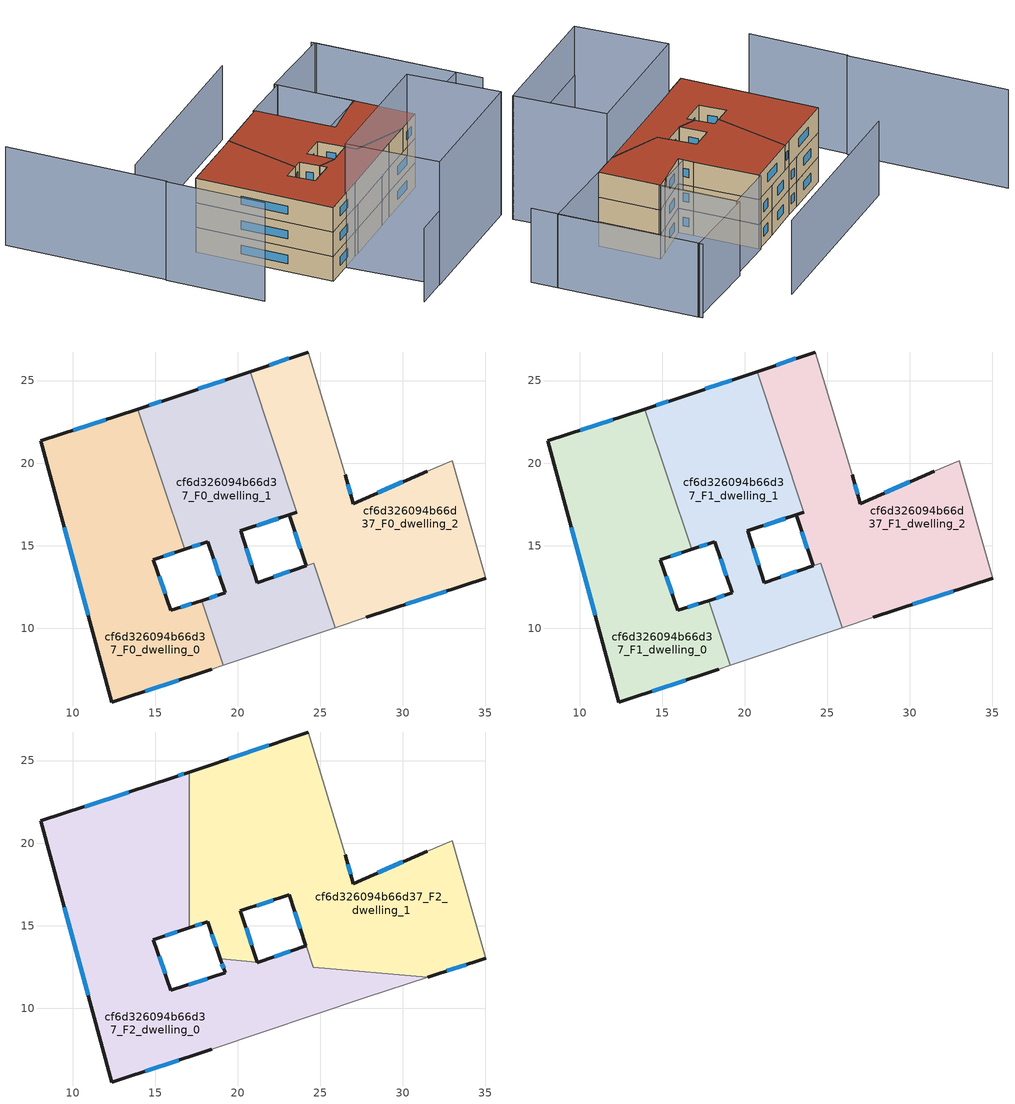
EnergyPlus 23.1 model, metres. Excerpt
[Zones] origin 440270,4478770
cf6d326094b66d37_F0_dwelling_0
 floor ground (EU_floor_Construction): 13.96,23.27 16.79,14.77 14.9,14.16 15.95,11.08 17.81,11.68 19.12,7.75 18.43,7.52 12.39,5.53 8.08,21.34 z0
 wall outside (EU_wall_Construction): 17.81,11.68 15.95,11.08 14.9,14.16 16.79,14.77 / 13.96,23.27 8.08,21.34 12.39,5.53 18.43,7.52 z0:3
 wall adiabatic (EU_wall_Construction): 18.43,7.52 19.12,7.75 z0:3
 wall to cf6d326094b66d37_F0_dwelling_1 (EU_wall_Construction): 16.79,14.77 13.96,23.27 / 19.12,7.75 17.81,11.68 z0:3
 window (EU_Window_Construction): 15.53,14.36 16.16,14.57 / 15.6,12.1 15.25,13.14 / 17.2,11.48 16.57,11.28 / 14.39,6.19 16.43,6.86 / 9.51,16.1 10.96,10.77 / 12.01,22.63 10.03,21.98 z0.99:2.01
cf6d326094b66d37_F0_dwelling_1
 floor ground (EU_floor_Construction): 20.76,25.55 23.59,17.02 20.17,15.9 20.17,15.89 21.2,12.77 24.61,13.95 25.91,10.03 19.12,7.75 17.81,11.68 19.24,12.14 18.19,15.23 16.79,14.77 13.96,23.27 16.06,23.96 z0
 wall outside (EU_wall_Construction): 16.79,14.77 18.19,15.23 19.24,12.14 17.81,11.68 / 20.76,25.55 16.07,23.96 13.96,23.27 / 24.14,13.79 21.2,12.77 20.17,15.89 23.59,17.02 z0:3
 wall adiabatic (EU_wall_Construction): 19.12,7.75 25.91,10.03 z0:3
 wall to cf6d326094b66d37_F0_dwelling_2 (EU_wall_Construction): 23.59,17.02 20.76,25.55 / 25.91,10.03 24.61,13.95 24.14,13.79 z0:3
 window (EU_Window_Construction): 18.77,11.99 18.29,11.83 / 18.54,14.21 18.89,13.16 / 17.25,14.93 17.73,15.08 / 15.37,23.74 14.66,23.5 / 19.21,25.02 17.62,24.49 / 21.31,16.26 22.46,16.64 / 20.86,13.8 20.51,14.85 / 23.17,13.45 22.17,13.1 z0.99:2.01
cf6d326094b66d37_F0_dwelling_2
 floor ground (EU_floor_Construction): 32.99,20.14 35.02,13.02 27.8,10.66 25.91,10.03 24.61,13.95 24.14,13.79 23.13,16.86 21.72,16.4 23.59,17.02 20.76,25.55 24.27,26.73 26.51,19.3 27,17.55 31.49,19.51 z0
 wall outside (EU_wall_Construction): 23.59,17.02 20.17,15.9 / 24.27,26.73 20.76,25.55 / 31.49,19.51 27,17.55 26.51,19.3 / 27.8,10.66 35.02,13.02 / 23.13,16.86 24.14,13.79 / 23.13,16.86 20.17,15.89 z0:3
 wall adiabatic (EU_wall_Construction): 26.51,19.3 24.27,26.73 / 35.02,13.02 32.99,20.14 31.49,19.51 / 25.91,10.03 27.8,10.66 z0:3
 window (EU_Window_Construction): 22.46,16.65 21.31,16.27 / 23.11,26.34 21.93,25.94 / 26.84,18.13 26.67,18.72 / 30,18.86 28.49,18.2 / 30.19,11.44 32.63,12.24 / 23.47,15.84 23.81,14.8 / 22.15,16.54 21.15,16.21 z0.99:2.01
cf6d326094b66d37_F1_dwelling_0
 floor to cf6d326094b66d37_F0_dwelling_0 (EU_floor_Construction): 13.96,23.27 16.79,14.77 14.9,14.16 15.95,11.08 17.81,11.68 19.12,7.75 18.43,7.52 12.39,5.53 8.08,21.34 z3
 wall outside (EU_wall_Construction): 17.81,11.68 15.95,11.08 14.9,14.16 16.79,14.77 / 13.96,23.27 8.08,21.34 12.39,5.53 18.43,7.52 z3:6
 wall adiabatic (EU_wall_Construction): 18.43,7.52 19.12,7.75 z3:6
 wall to cf6d326094b66d37_F1_dwelling_1 (EU_wall_Construction): 16.79,14.77 13.96,23.27 / 19.12,7.75 17.81,11.68 z3:6
 window (EU_Window_Construction): 15.53,14.36 16.16,14.57 / 15.6,12.1 15.25,13.14 / 17.2,11.48 16.57,11.28 / 14.39,6.19 16.43,6.86 / 9.51,16.1 10.96,10.77 / 12.01,22.63 10.03,21.98 z3.99:5.01
cf6d326094b66d37_F1_dwelling_1
 floor to cf6d326094b66d37_F0_dwelling_1 (EU_floor_Construction): 20.76,25.55 23.59,17.02 20.17,15.89 21.2,12.77 24.61,13.95 25.91,10.03 19.12,7.75 17.81,11.68 19.24,12.14 18.19,15.23 16.79,14.77 13.96,23.27 16.06,23.96 z3
 wall outside (EU_wall_Construction): 16.79,14.77 18.19,15.23 19.24,12.14 17.81,11.68 / 20.76,25.55 16.07,23.96 13.96,23.27 / 24.14,13.79 21.2,12.77 20.17,15.89 23.59,17.02 z3:6
 wall adiabatic (EU_wall_Construction): 19.12,7.75 25.91,10.03 z3:6
 wall to cf6d326094b66d37_F1_dwelling_2 (EU_wall_Construction): 23.59,17.02 20.76,25.55 / 25.91,10.03 24.61,13.95 24.14,13.79 z3:6
 window (EU_Window_Construction): 18.77,11.99 18.29,11.83 / 18.54,14.21 18.89,13.16 / 17.25,14.93 17.73,15.08 / 15.37,23.74 14.66,23.5 / 19.21,25.02 17.62,24.49 / 21.31,16.26 22.46,16.64 / 20.86,13.8 20.51,14.85 / 23.17,13.45 22.17,13.1 z3.99:5.01
 roof outside (EU_roof_Construction): 21.19,12.79 20.17,15.89 23.59,17.02 20.17,15.9 z6
cf6d326094b66d37_F1_dwelling_2
 floor to cf6d326094b66d37_F0_dwelling_2 (EU_floor_Construction): 23.59,17.02 21.72,16.4 20.17,15.9 z3; 32.99,20.14 35.02,13.02 27.8,10.66 25.91,10.03 24.61,13.95 24.14,13.79 23.13,16.86 21.72,16.4 23.59,17.02 20.76,25.55 24.27,26.73 26.51,19.3 27,17.55 31.49,19.51 z3
 wall outside (EU_wall_Construction): 23.59,17.02 20.17,15.9 / 24.27,26.73 20.76,25.55 / 31.49,19.51 27,17.55 26.51,19.3 / 27.8,10.66 35.02,13.02 / 23.13,16.86 24.14,13.79 / 23.13,16.86 20.17,15.89 z3:6
 wall adiabatic (EU_wall_Construction): 26.51,19.3 24.27,26.73 / 35.02,13.02 32.99,20.14 31.49,19.51 / 25.91,10.03 27.8,10.66 z3:6
 window (EU_Window_Construction): 22.46,16.65 21.31,16.27 / 23.11,26.34 21.93,25.94 / 26.84,18.13 26.67,18.72 / 30,18.86 28.49,18.2 / 30.19,11.44 32.63,12.24 / 23.47,15.84 23.81,14.8 / 22.15,16.54 21.15,16.21 z3.99:5.01
cf6d326094b66d37_F2_dwelling_0
 floor to cf6d326094b66d37_F1_dwelling_0 (EU_floor_Construction): 13.96,23.27 16.79,14.77 14.9,14.16 15.95,11.08 17.81,11.68 19.12,7.75 18.43,7.52 12.39,5.53 8.08,21.34 z6
 floor to cf6d326094b66d37_F1_dwelling_1 (EU_floor_Construction): 17.07,24.3 17.07,14.87 16.79,14.77 13.96,23.27 16.06,23.96 z6; 25.11,12.44 25.91,10.03 19.12,7.75 17.81,11.68 19.24,12.14 18.96,12.98 21.19,12.79 21.2,12.77 24.14,13.79 24.57,12.49 z6
 floor to cf6d326094b66d37_F1_dwelling_2 (EU_floor_Construction): 31.51,11.88 27.8,10.66 25.91,10.03 25.11,12.44 z6
 wall outside (EU_wall_Construction): 17.07,24.3 16.07,23.96 8.08,21.34 12.39,5.53 18.43,7.52 / 18.96,12.99 19.24,12.14 15.95,11.08 14.9,14.16 17.07,14.87 / 24.14,13.79 21.25,12.78 21.2,12.77 21.19,12.79 z6:9
 wall adiabatic (EU_wall_Construction): 18.43,7.52 27.8,10.66 31.51,11.88 z6:9
 wall to cf6d326094b66d37_F2_dwelling_1 (EU_wall_Construction): 17.07,14.87 17.07,24.3 / 21.19,12.79 18.95,12.98 / 31.51,11.88 24.57,12.49 24.14,13.79 z6:9
 window (EU_Window_Construction): 14.39,6.19 16.43,6.86 / 9.51,16.1 10.96,10.77 / 13.42,23.09 10.73,22.21 / 16.74,24.19 16.4,24.08 / 15.62,14.39 16.35,14.63 / 15.6,12.1 15.25,13.14 / 18.15,11.79 17.04,11.43 / 19.05,12.7 19.15,12.42 / 23.18,13.45 22.21,13.12 z6.99:8.01
 roof outside (EU_roof_Construction): 27.8,10.66 31.51,11.88 24.57,12.49 24.14,13.79 21.25,12.78 21.2,12.77 21.19,12.79 18.96,12.99 19.24,12.14 15.95,11.08 14.9,14.16 17.07,14.87 17.07,24.3 16.07,23.96 8.08,21.34 12.39,5.53 18.43,7.52 z9
cf6d326094b66d37_F2_dwelling_1
 floor to cf6d326094b66d37_F1_dwelling_1 (EU_floor_Construction): 20.76,25.55 23.59,17.02 20.17,15.9 21.19,12.79 18.96,12.98 18.19,15.23 17.07,14.87 17.07,24.3 z6; 24.61,13.95 25.11,12.44 24.57,12.49 24.14,13.79 z6
 floor to cf6d326094b66d37_F1_dwelling_2 (EU_floor_Construction): 32.99,20.14 35.02,13.02 31.51,11.88 25.11,12.44 24.61,13.95 24.14,13.79 23.13,16.86 21.72,16.4 23.59,17.02 20.76,25.55 24.27,26.73 26.51,19.3 27,17.55 31.49,19.51 z6
 wall outside (EU_wall_Construction): 21.19,12.79 20.17,15.89 23.13,16.86 24.14,13.79 / 17.07,14.87 18.19,15.23 18.96,12.99 / 24.27,26.73 17.07,24.3 / 31.49,19.51 27,17.55 26.51,19.3 / 31.51,11.88 35.02,13.02 z6:9
 wall adiabatic (EU_wall_Construction): 26.51,19.3 24.27,26.73 / 35.02,13.02 32.99,20.14 31.49,19.51 z6:9
 window (EU_Window_Construction): 23.47,15.84 23.8,14.81 / 21.15,16.21 22.15,16.54 / 20.85,13.82 20.51,14.86 / 18.44,14.49 18.7,13.73 / 17.44,14.99 17.82,15.11 / 21.88,25.93 19.46,25.11 / 26.84,18.13 26.67,18.72 / 30,18.86 28.49,18.2 / 32.68,12.26 33.86,12.64 z6.99:8.01
 roof outside (EU_roof_Construction): 35.02,13.02 32.99,20.14 31.49,19.51 27,17.55 26.51,19.3 24.27,26.73 17.07,24.3 17.07,14.87 18.19,15.23 18.96,12.99 21.19,12.79 20.17,15.89 23.13,16.86 24.57,12.49 31.51,11.88 z9
shading: 0.98,19.52 4.04,8.14 / -4.01,38.02 1.05,19.53 z0:12; 15.1,-5.09 32.26,0.57 / 46.15,12.89 40.56,32.51 / 30.09,36.27 6.26,28.38 / 35.02,13.02 30.38,29.14 / 30.38,29.14 40.68,32.1 / 40.68,32.1 45.32,15.98 / 45.32,15.98 35.02,13.02 / 26.86,18.12 24.22,26.88 / 24.22,26.88 30.49,28.77 / 30.49,28.77 33.13,20.01 / 33.13,20.01 26.86,18.12 z0:9; 36.11,1.82 19.28,-3.74 / 19.28,-3.74 15.83,6.71 / 15.83,6.71 32.66,12.27 / 32.66,12.27 36.11,1.82 z0:15
[Building]
EU S2 Campaign: North Axis=0; Terrain=City; Solar Distribution=FullExterior
[Site:Location]
Madrid: Latitude=40.5; Longitude=-3.5; Time Zone=1; Elevation=609
[SizingPeriod:WeatherFileDays]
AnnualSizingPeriod: Begin Month=1; Begin Day of Month=1; End Month=12; End Day of Month=31; Day of Week for Start Day=Monday; Use Weather File Daylight Saving Period=No; Use Weather File Rain and Snow Indicators=No
[MATERIAL]
EU_InternalMass_Material: Roughness=MediumRough; Thickness=0.1; Conductivity=1; Density=1800; Specific Heat=900; Thermal Absorptance=0.9; Solar Absorptance=0.7; Visible Absorptance=0.7
[MATERIAL:NOMASS] Roughness=MediumRough; Thermal Absorptance=0.9; Solar Absorptance=0.7; Visible Absorptance=0.7
Name | Thermal Resistance
EU_wall_NoMass | 0.609216
EU_roof_NoMass | 0.513268
EU_floor_NoMass | 0.568163
[WINDOWMATERIAL:SIMPLEGLAZINGSYSTEM]
EU_Window_SimpleGlazing: UFactor=5.50606; Solar Heat Gain Coefficient=0.85; Visible Transmittance=0.85
[CONSTRUCTION]
EU_wall_Construction: EU_wall_NoMass
EU_roof_Construction: EU_roof_NoMass
EU_floor_Construction: EU_floor_NoMass
EU_InternalMass_Construction: EU_InternalMass_Material
EU_Window_Construction: EU_Window_SimpleGlazing
[ZONE] Type=1; Multiplier=1; Ceiling Height=autocalculate; Floor Area=autocalculate; Part of Total Floor Area=Yes
Name | Volume
cf6d326094b66d37_F0_dwelling_0; cf6d326094b66d37_F1_dwelling_0 | 306.644
cf6d326094b66d37_F2_dwelling_0 | 466.201
cf6d326094b66d37_F0_dwelling_1; cf6d326094b66d37_F1_dwelling_1 | 301.764
cf6d326094b66d37_F2_dwelling_1 | 453.627
cf6d326094b66d37_F0_dwelling_2 | 311.469
cf6d326094b66d37_F1_dwelling_2 | 311.484
[INTERNALMASS] Construction=EU_InternalMass_Construction
Name | Zone or ZoneList | Surface Area
cf6d326094b66d37_F0_dwelling_0_EU_InternalMass | cf6d326094b66d37_F0_dwelling_0 | 102.215
cf6d326094b66d37_F0_dwelling_1_EU_InternalMass | cf6d326094b66d37_F0_dwelling_1 | 100.586
cf6d326094b66d37_F0_dwelling_2_EU_InternalMass | cf6d326094b66d37_F0_dwelling_2 | 103.832
cf6d326094b66d37_F1_dwelling_0_EU_InternalMass | cf6d326094b66d37_F1_dwelling_0 | 102.215
cf6d326094b66d37_F1_dwelling_1_EU_InternalMass | cf6d326094b66d37_F1_dwelling_1 | 100.586
cf6d326094b66d37_F1_dwelling_2_EU_InternalMass | cf6d326094b66d37_F1_dwelling_2 | 103.832
cf6d326094b66d37_F2_dwelling_0_EU_InternalMass | cf6d326094b66d37_F2_dwelling_0 | 155.402
cf6d326094b66d37_F2_dwelling_1_EU_InternalMass | cf6d326094b66d37_F2_dwelling_1 | 151.223
[OTHEREQUIPMENT] Fuel Type=Electricity; Design Level Calculation Method=Watts/Area; Power per Zone Floor Area=1; Fraction Latent=0; Fraction Radiant=0; Fraction Lost=0; Carbon Dioxide Generation Rate=0; EndUse Subcategory=EU_Step8_InternalGains
Name | Zone or ZoneList or Space or SpaceList | Schedule
EU_Step8_InternalGain_cf6d326094b66d37_F0_dwelling_0_f000 | cf6d326094b66d37_F0_dwelling_0 | EU_Step8_GainSchedule_cf6d326094b66d37_F0_dwelling_0_f000
EU_Step8_InternalGain_cf6d326094b66d37_F0_dwelling_1_f000 | cf6d326094b66d37_F0_dwelling_1 | EU_Step8_GainSchedule_cf6d326094b66d37_F0_dwelling_1_f000
EU_Step8_InternalGain_cf6d326094b66d37_F0_dwelling_2_f000 | cf6d326094b66d37_F0_dwelling_2 | EU_Step8_GainSchedule_cf6d326094b66d37_F0_dwelling_2_f000
EU_Step8_InternalGain_cf6d326094b66d37_F1_dwelling_0_f000 | cf6d326094b66d37_F1_dwelling_0 | EU_Step8_GainSchedule_cf6d326094b66d37_F1_dwelling_0_f000
EU_Step8_InternalGain_cf6d326094b66d37_F1_dwelling_1_f000 | cf6d326094b66d37_F1_dwelling_1 | EU_Step8_GainSchedule_cf6d326094b66d37_F1_dwelling_1_f000
EU_Step8_InternalGain_cf6d326094b66d37_F1_dwelling_2_f000 | cf6d326094b66d37_F1_dwelling_2 | EU_Step8_GainSchedule_cf6d326094b66d37_F1_dwelling_2_f000
EU_Step8_InternalGain_cf6d326094b66d37_F2_dwelling_0_f000 | cf6d326094b66d37_F2_dwelling_0 | EU_Step8_GainSchedule_cf6d326094b66d37_F2_dwelling_0_f000
EU_Step8_InternalGain_cf6d326094b66d37_F2_dwelling_1_f000 | cf6d326094b66d37_F2_dwelling_1 | EU_Step8_GainSchedule_cf6d326094b66d37_F2_dwelling_1_f000
[ZONEVENTILATION:DESIGNFLOWRATE] Schedule=EU_AlwaysOn; Design Flow Rate Calculation Method=AirChanges/Hour; Air Changes per Hour=0.752966; Ventilation Type=Natural; Fan Pressure Rise=0; Fan Total Efficiency=1; Constant Term Coefficient=1; Temperature Term Coefficient=0; Velocity Term Coefficient=0; Velocity Squared Term Coefficient=0; Minimum Indoor Temperature=-100; Maximum Indoor Temperature=100; Delta Temperature=-100; Minimum Outdoor Temperature=-100; Maximum Outdoor Temperature=100; Maximum Wind Speed=40
Name | Zone or ZoneList or Space or SpaceList
EU_ConstantAir_cf6d326094b66d37_F0_dwelling_0 | cf6d326094b66d37_F0_dwelling_0
EU_ConstantAir_cf6d326094b66d37_F0_dwelling_1 | cf6d326094b66d37_F0_dwelling_1
EU_ConstantAir_cf6d326094b66d37_F0_dwelling_2 | cf6d326094b66d37_F0_dwelling_2
EU_ConstantAir_cf6d326094b66d37_F1_dwelling_0 | cf6d326094b66d37_F1_dwelling_0
EU_ConstantAir_cf6d326094b66d37_F1_dwelling_1 | cf6d326094b66d37_F1_dwelling_1
EU_ConstantAir_cf6d326094b66d37_F1_dwelling_2 | cf6d326094b66d37_F1_dwelling_2
EU_ConstantAir_cf6d326094b66d37_F2_dwelling_0 | cf6d326094b66d37_F2_dwelling_0
EU_ConstantAir_cf6d326094b66d37_F2_dwelling_1 | cf6d326094b66d37_F2_dwelling_1
[HVACTEMPLATE:THERMOSTAT] Constant Heating Setpoint=20; Constant Cooling Setpoint=50
EU_HeatOnly_cf6d326094b66d37_F0_dwelling_0; EU_HeatOnly_cf6d326094b66d37_F0_dwelling_1; EU_HeatOnly_cf6d326094b66d37_F0_dwelling_2; EU_HeatOnly_cf6d326094b66d37_F1_dwelling_0; EU_HeatOnly_cf6d326094b66d37_F1_dwelling_1; EU_HeatOnly_cf6d326094b66d37_F1_dwelling_2; EU_HeatOnly_cf6d326094b66d37_F2_dwelling_0; EU_HeatOnly_cf6d326094b66d37_F2_dwelling_1
[HVACTEMPLATE:ZONE:IDEALLOADSAIRSYSTEM] System Availability Schedule=EU_AlwaysOn; Maximum Heating Supply Air Temperature=50; Minimum Cooling Supply Air Temperature=13; Maximum Heating Supply Air Humidity Ratio=0.0156; Minimum Cooling Supply Air Humidity Ratio=0.0077; Heating Limit=NoLimit; Cooling Limit=NoLimit; Heating Availability Schedule=EU_AlwaysOn; Cooling Availability Schedule=EU_CoolingOff; Dehumidification Control Type=ConstantSensibleHeatRatio; Cooling Sensible Heat Ratio=0.7; Dehumidification Setpoint=60; Humidification Control Type=None; Humidification Setpoint=30; Outdoor Air Method=None; Outdoor Air Flow Rate per Person=0.00944; Outdoor Air Flow Rate per Zone Floor Area=0; Outdoor Air Flow Rate per Zone=0; Demand Controlled Ventilation Type=None; Outdoor Air Economizer Type=NoEconomizer; Heat Recovery Type=None; Sensible Heat Recovery Effectiveness=0.7; Latent Heat Recovery Effectiveness=0.65
Name | Template Thermostat
cf6d326094b66d37_F0_dwelling_0 | EU_HeatOnly_cf6d326094b66d37_F0_dwelling_0
cf6d326094b66d37_F0_dwelling_1 | EU_HeatOnly_cf6d326094b66d37_F0_dwelling_1
cf6d326094b66d37_F0_dwelling_2 | EU_HeatOnly_cf6d326094b66d37_F0_dwelling_2
cf6d326094b66d37_F1_dwelling_0 | EU_HeatOnly_cf6d326094b66d37_F1_dwelling_0
cf6d326094b66d37_F1_dwelling_1 | EU_HeatOnly_cf6d326094b66d37_F1_dwelling_1
cf6d326094b66d37_F1_dwelling_2 | EU_HeatOnly_cf6d326094b66d37_F1_dwelling_2
cf6d326094b66d37_F2_dwelling_0 | EU_HeatOnly_cf6d326094b66d37_F2_dwelling_0
cf6d326094b66d37_F2_dwelling_1 | EU_HeatOnly_cf6d326094b66d37_F2_dwelling_1
[SIZING:ZONE] Zone Cooling Design Supply Air Temperature Input Method=SupplyAirTemperature; Zone Cooling Design Supply Air Temperature=13; Zone Heating Design Supply Air Temperature Input Method=SupplyAirTemperature; Zone Heating Design Supply Air Temperature=50; Zone Cooling Design Supply Air Humidity Ratio=0.008; Zone Heating Design Supply Air Humidity Ratio=0.008; Cooling Design Air Flow Method=DesignDay; Cooling Design Air Flow Rate=0; Cooling Minimum Air Flow per Zone Floor Area=0.000762; Cooling Minimum Air Flow=0; Cooling Minimum Air Flow Fraction=0.2; Heating Design Air Flow Method=DesignDay; Heating Design Air Flow Rate=0; Heating Maximum Air Flow per Zone Floor Area=0.002032; Heating Maximum Air Flow=0.141576; Heating Maximum Air Flow Fraction=0.3; Account for Dedicated Outdoor Air System=No; Dedicated Outdoor Air System Control Strategy=NeutralSupplyAir; Dedicated Outdoor Air Low Setpoint Temperature for Design=autosize; Dedicated Outdoor Air High Setpoint Temperature for Design=autosize; Zone Load Sizing Method=Sensible Load Only No Latent Load; Zone Latent Cooling Design Supply Air Humidity Ratio Input Method=HumidityRatioDifference; Zone Cooling Design Supply Air Humidity Ratio Difference=0.005; Zone Latent Heating Design Supply Air Humidity Ratio Input Method=HumidityRatioDifference; Zone Humidification Design Supply Air Humidity Ratio Difference=0.005
cf6d326094b66d37_F0_dwelling_0; cf6d326094b66d37_F0_dwelling_1; cf6d326094b66d37_F0_dwelling_2; cf6d326094b66d37_F1_dwelling_0; cf6d326094b66d37_F1_dwelling_1; cf6d326094b66d37_F1_dwelling_2; cf6d326094b66d37_F2_dwelling_0; cf6d326094b66d37_F2_dwelling_1
[SCHEDULE:CONSTANT]
Name | Hourly Value
EU_AlwaysOn | 1
EU_CoolingOff | 0
[SCHEDULE:FILE] Column Number=1; Rows to Skip at Top=0; Number of Hours of Data=8760; Column Separator=Comma; Interpolate to Timestep=No; Minutes per Item=60; Adjust Schedule for Daylight Savings=Yes
Name | File
EU_Step8_GainSchedule_cf6d326094b66d37_F0_dwelling_0_f000 | ../../schedules/cf6d326094b66d37/cf6d326094b66d37_F0_dwelling_0_f000_gain.csv
EU_Step8_GainSchedule_cf6d326094b66d37_F0_dwelling_1_f000 | ../../schedules/cf6d326094b66d37/cf6d326094b66d37_F0_dwelling_1_f000_gain.csv
EU_Step8_GainSchedule_cf6d326094b66d37_F0_dwelling_2_f000 | ../../schedules/cf6d326094b66d37/cf6d326094b66d37_F0_dwelling_2_f000_gain.csv
EU_Step8_GainSchedule_cf6d326094b66d37_F1_dwelling_0_f000 | ../../schedules/cf6d326094b66d37/cf6d326094b66d37_F1_dwelling_0_f000_gain.csv
EU_Step8_GainSchedule_cf6d326094b66d37_F1_dwelling_1_f000 | ../../schedules/cf6d326094b66d37/cf6d326094b66d37_F1_dwelling_1_f000_gain.csv
EU_Step8_GainSchedule_cf6d326094b66d37_F1_dwelling_2_f000 | ../../schedules/cf6d326094b66d37/cf6d326094b66d37_F1_dwelling_2_f000_gain.csv
EU_Step8_GainSchedule_cf6d326094b66d37_F2_dwelling_0_f000 | ../../schedules/cf6d326094b66d37/cf6d326094b66d37_F2_dwelling_0_f000_gain.csv
EU_Step8_GainSchedule_cf6d326094b66d37_F2_dwelling_1_f000 | ../../schedules/cf6d326094b66d37/cf6d326094b66d37_F2_dwelling_1_f000_gain.csv
